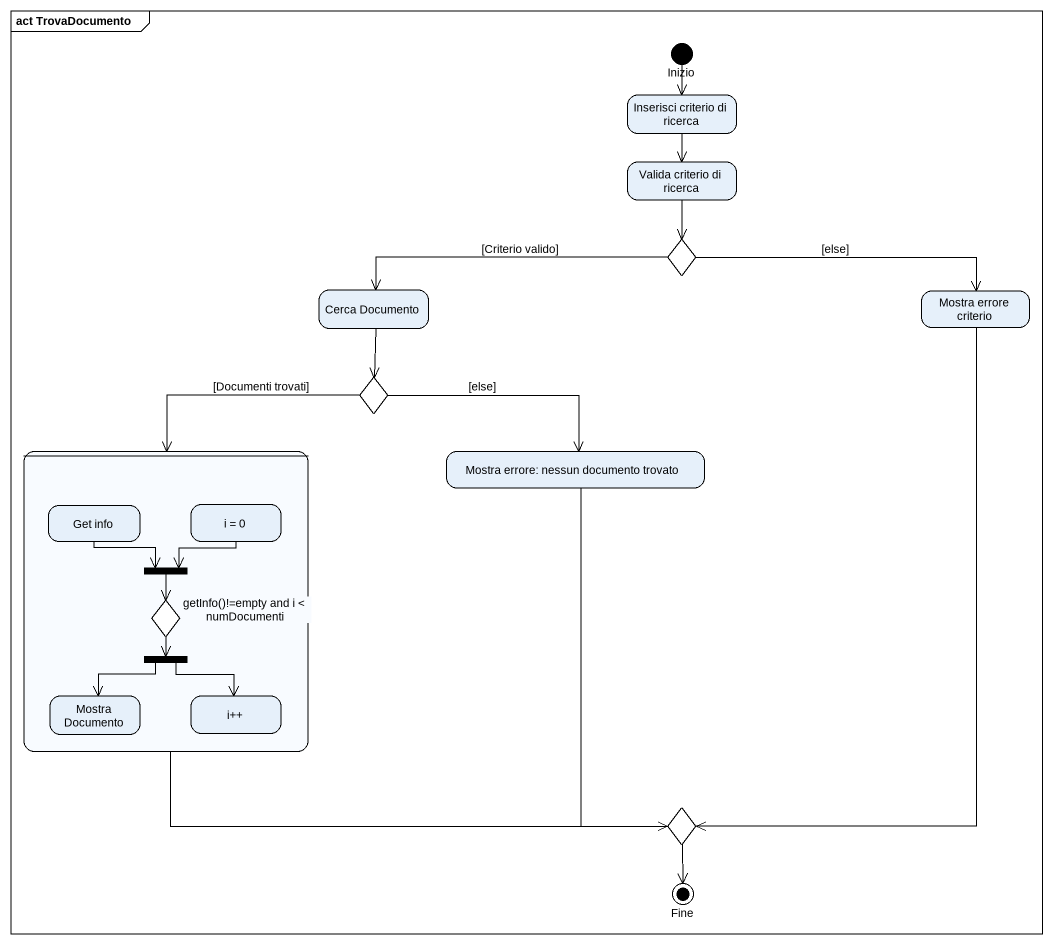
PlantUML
@startuml
mainframe act TrovaDocumento
hide empty description
state Inizio <<start>>
state "Inserisci criterio di ricerca" as Inserisci_criterio_di
state "Valida criterio di ricerca" as Valida_criterio_di_ricerca
state choice1 <<choice>>
state "Cerca Documento" as Cerca_Documento
state "Mostra errore criterio" as Mostra_errore_criterio
state choice2 <<choice>>
state " " as state1 {
  state "Get info" as Get_info
  state "i = 0" as i_0
  state fork1 <<join>>
  state "getInfo()!=empty and i < numDocumenti" as getInfo_empty_and_i <<choice>>
  state fork2 <<fork>>
  state "Mostra Documento" as Mostra_Documento
  state "i++" as i
}
state "Mostra errore: nessun documento trovato" as Mostra_errore_nessun
state choice3 <<choice>>
state Fine <<end>>
Inizio --> Inserisci_criterio_di
Inserisci_criterio_di --> Valida_criterio_di_ricerca
Valida_criterio_di_ricerca --> choice1
choice1 -left-> Cerca_Documento : [Criterio valido]
choice1 -right-> Mostra_errore_criterio : [else]
Cerca_Documento --> choice2
Mostra_errore_criterio --> choice3
choice2 --> state1 : [Documenti trovati]
choice2 -right-> Mostra_errore_nessun : [else]
state1 -right-> choice3
Mostra_errore_nessun --> choice3
Get_info --> fork1
i_0 --> fork1
fork1 --> getInfo_empty_and_i
getInfo_empty_and_i --> fork2
fork2 --> Mostra_Documento
fork2 --> i
choice3 --> Fine
@enduml
